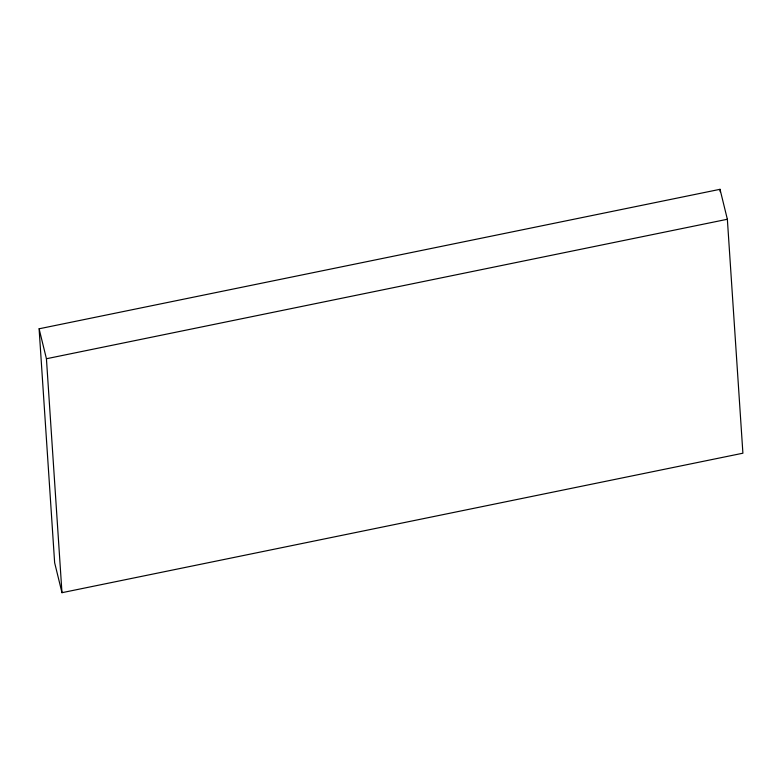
<?xml version="1.0" encoding="UTF-8"?>
<svg xmlns="http://www.w3.org/2000/svg" width="782" height="782" viewBox="0 0 782 782"><rect width="100%" height="100%" fill="white"/><g stroke="black" fill="none" stroke-linecap="round" stroke-linejoin="round"><path stroke-width="1.17" d="M39.1 328.792L720.027 189.312L727.358 219.263L742.9 453.208L61.974 592.688L54.642 562.737L39.1 328.792L46.431 358.743L61.974 592.688M46.431 358.743L727.358 219.263M720.027 189.312L720.193 191.746"/></g></svg>
